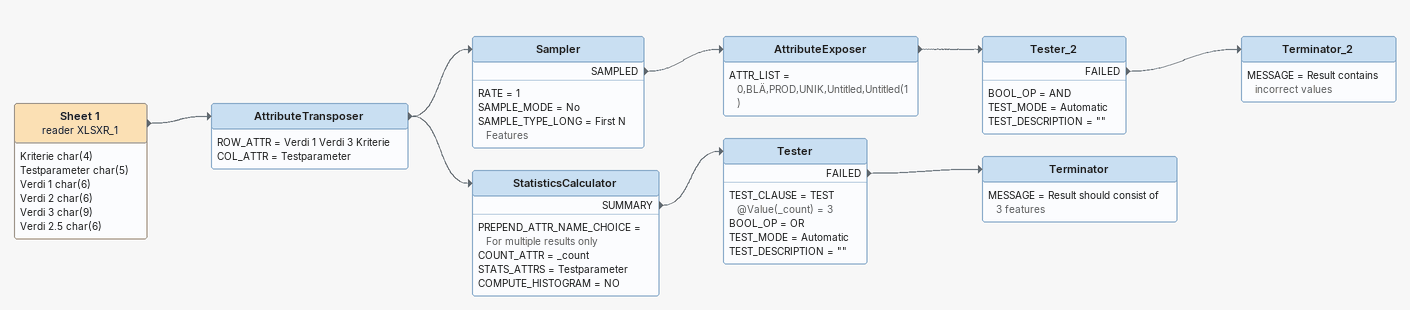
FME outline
Sheet 1 (reader XLSXR_1)
    attributes: Kriterie char(4), Testparameter char(5), Verdi 1 char(6), Verdi 2 char(6), Verdi 3 char(9), Verdi 2.5 char(6)
    -> AttributeTransposer
AttributeTransposer
    ROW_ATTR = Verdi 1 Verdi 3 Kriterie
    COL_ATTR = Testparameter
    -> StatisticsCalculator
    -> Sampler
Sampler
    RATE = 1
    SAMPLE_MODE = No
    SAMPLE_TYPE_LONG = First N Features
    SAMPLED -> AttributeExposer
AttributeExposer
    ATTR_LIST = 0,BLÄ,PROD,UNIK,Untitled,Untitled(1)
    -> Tester_2
Tester_2
    BOOL_OP = AND
    TEST_MODE = Automatic
    TEST_DESCRIPTION = ""
    FAILED -> Terminator_2
Terminator_2
    MESSAGE = Result contains incorrect values
StatisticsCalculator
    PREPEND_ATTR_NAME_CHOICE = For multiple results only
    COUNT_ATTR = _count
    STATS_ATTRS = Testparameter
    COMPUTE_HISTOGRAM = NO
    SUMMARY -> Tester
Tester
    TEST_CLAUSE = TEST @Value(_count) = 3
    BOOL_OP = OR
    TEST_MODE = Automatic
    TEST_DESCRIPTION = ""
    FAILED -> Terminator
Terminator
    MESSAGE = Result should consist of 3 features
